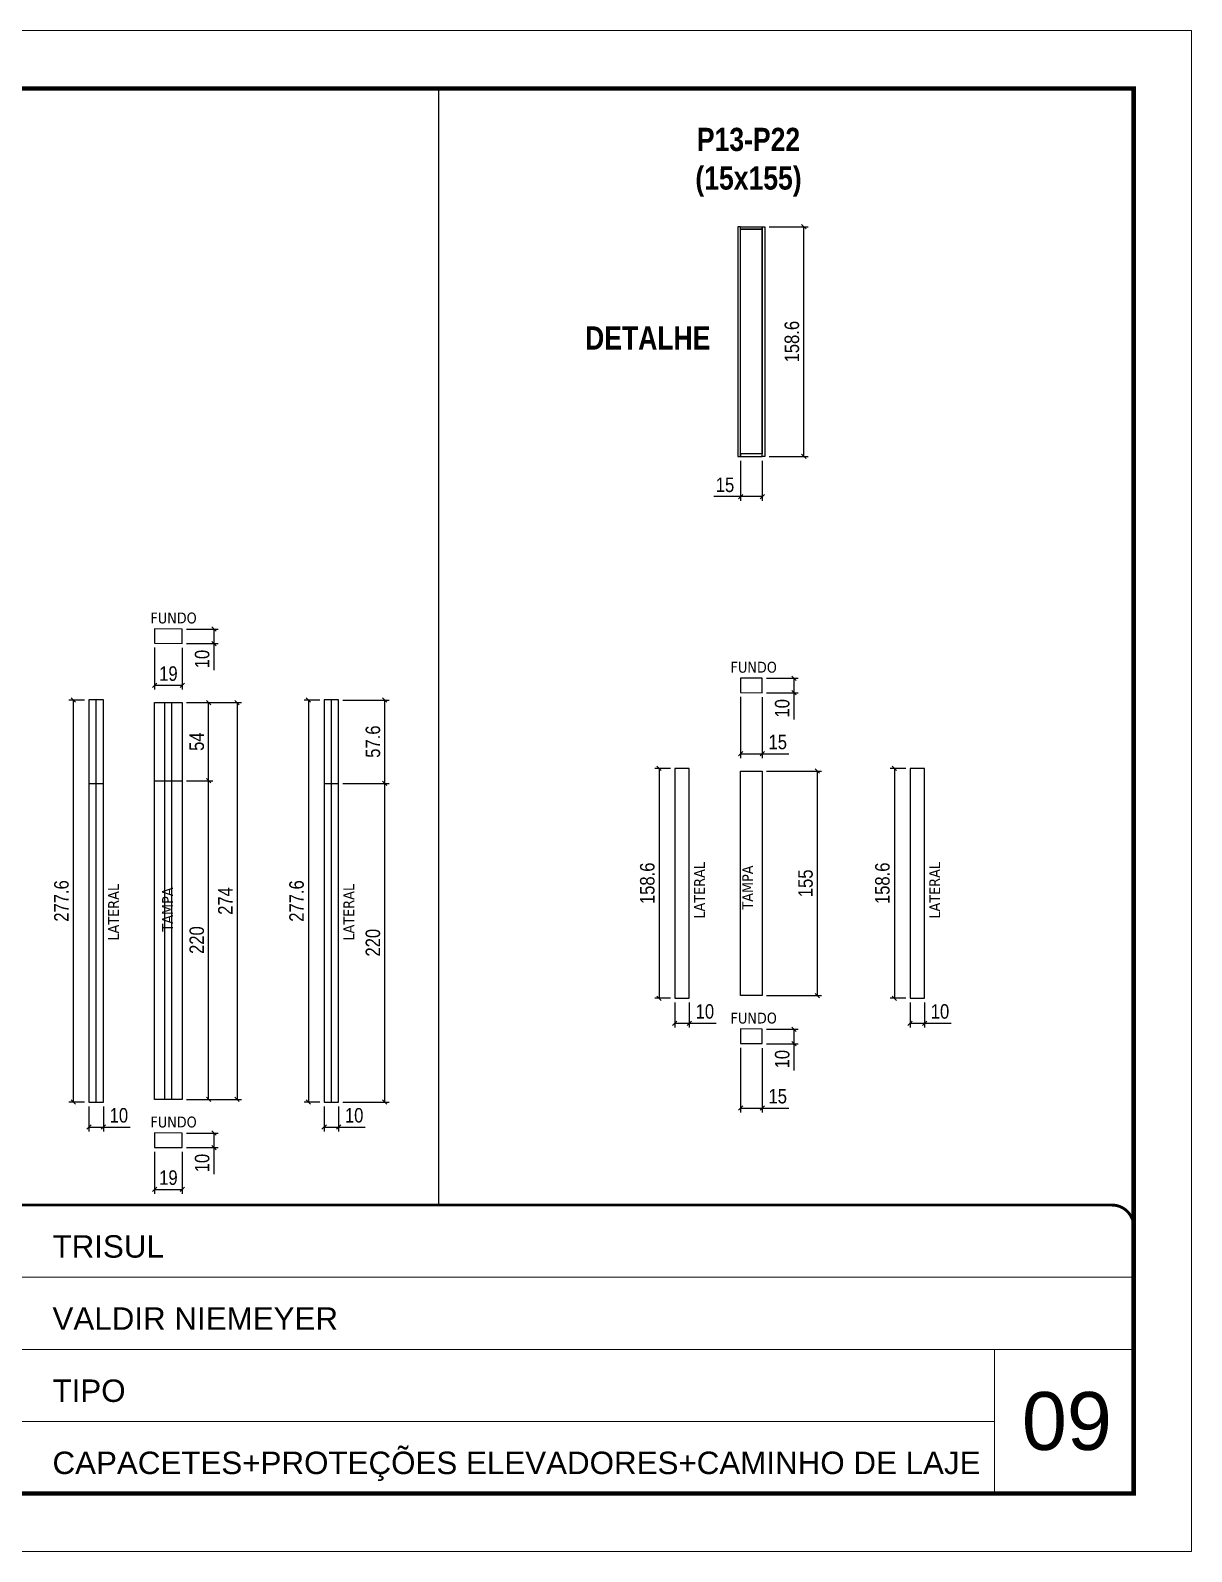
# Model space of a CAD drawing. Extents: x 2451 to 8691, y 515 to 3859.
# Drawn here: x 3135 to 3936, y 515 to 1565 of the extents above; entities that cross this region are included whole.
import ezdxf

# ---------------------------------------------------------------- set-up
doc = ezdxf.new("R2010")
doc.units = 0
doc.linetypes.add('CONTINUO', pattern=[0])
doc.linetypes.add('DASHED', pattern=[0.75, 0.5, -0.25])
for name, color, linetype, lineweight in [('CARIMBO', 255, 'Continuous', 9), ('Folhas', 255, 'Continuous', 9), ('SARRAFO DE PRESSAO', 251, 'DASHED', 9)]:
    doc.layers.add(name, color=color, linetype=linetype, lineweight=lineweight)
for name, color, linetype in [('COTA', 241, 'Continuous'), ('NOMENCLATURA', 7, 'Continuous'), ('Painéis', 200, 'Continuous'), ('SARR_2.2x10', 60, 'Continuous'), ('SARR_2.2x7', 40, 'Continuous'), ('SCO-___-PIL', 5, 'Continuous'), ('texto', 7, 'Continuous')]:
    doc.layers.add(name, color=color, linetype=linetype)
doc.styles.add('ARIAL', font='arial.ttf')
doc.styles.add('COTA TECNICA', font='techl___.ttf', dxfattribs={"height": 10})
doc.styles.add('ROMANC', font='techb___.ttf', dxfattribs={"height": 2.5})
doc.styles.get("Standard").update_dxf_attribs({"font": 'arial.ttf'})
doc.dimstyles.new('PAINEL', dxfattribs={"dimtxt": 10, "dimasz": 3, "dimexe": 3, "dimexo": 3, "dimgap": 3, "dimtad": 1, "dimdec": 1, "dimzin": 12, "dimdsep": 46, "dimtxsty": 'COTA TECNICA', "dimblk1": 'OBLIQUE', "dimblk2": 'OBLIQUE', "dimsah": 1, "dimcen": 0.9, "dimclrd": 4, "dimclre": 4, "dimclrt": 240, "dimadec": 1, "dimazin": 3, "dimtfac": 1, "dimtdec": 1, "dimtmove": 0, "dimatfit": 3, "dimfxl": 1, "dimtolj": 1, "dimtzin": 12, "dimarcsym": 0})

# ---------------------------------------------------------------- blocks, each defined once
blk = doc.blocks.new('9999999999')
at = {"color": 30, "linetype": 'CONTINUO'}
for p, q in [((98564.6, 34379.6), (99584, 34379.6)), ((98564.6, 34329.8), (99488, 34329.8)), ((99584, 34329.8), (99488, 34329.8)), ((99488, 34329.8), (99488, 34230.2)), ((98564.6, 34280), (99488, 34280))]:
    blk.add_line(p, q, dxfattribs=at)
at = {"color": 30, "linetype": 'CONTINUO', "const_width": 2}
blk.add_lwpolyline([(99584, 34230.2), (99584, 34414.4, 0.414214), (99569, 34429.4), (98229, 34429.4, 0.414214), (98214, 34414.4), (98214, 34245.2, 0.414214), (98229, 34230.2), (99584, 34230.2)], format="xyb", dxfattribs=at)
at = {"layer": 'Folhas'}
blk.add_lwpolyline([(98139, 34190.2), (99624, 34190.2), (99624, 35240.2), (98139, 35240.2)], close=True, dxfattribs=at)
at = {"layer": 'Folhas', "color": 30, "const_width": 3}
blk.add_lwpolyline([(98214, 34230.2), (99584, 34230.2), (99584, 35200.2), (98214, 35200.2)], close=True, dxfattribs=at)
at = {"color": 7, "linetype": 'Continuous', "ltscale": 5, "style": 'ARIAL'}
for s, height, p in [('TRISUL', 15.48, (98837.7, 34393.1)), ('VALDIR NIEMEYER', 15.483, (98837.7, 34343.3)), ('TIPO', 15.48, (98837.7, 34293.5)), ('CAPACETES+PROTEÇÕES ELEVADORES+CAMINHO DE LAJE', 15.483, (98837.7, 34243.7))]:
    blk.add_text(s, height=height, dxfattribs=at).set_placement(p)
blk = doc.blocks.new('_Oblique')
at = {"color": 0, "linetype": 'ByBlock', "lineweight": -2}
blk.add_line((-0.5, -0.5), (0.5, 0.5), dxfattribs=at)
blk = doc.blocks.new('*D540')
at = {"layer": 'COTA', "color": 4, "linetype": 'ByBlock', "lineweight": -2, "transparency": 16777216}
for p, q in [((3242.7, 1101.2), (3280.6, 1101.2)), ((3277.6, 1101.2), (3277.6, 827.3)), ((3242.7, 827.3), (3280.6, 827.3))]:
    blk.add_line(p, q, dxfattribs=at)
at = {"layer": 'Defpoints', "color": 0, "linetype": 'ByBlock', "transparency": 16777216}
for p in [(3239.7, 1101.2), (3239.7, 827.3), (3277.6, 827.3)]:
    blk.add_point(p, dxfattribs=at)
at = {"layer": 'COTA', "color": 4, "linetype": 'ByBlock', "lineweight": -2, "transparency": 16777216, "xscale": 3, "yscale": 3, "zscale": 3}
for p, rotation in [((3277.6, 1101.2), 90), ((3277.6, 827.3), 270)]:
    blk.add_blockref('_Oblique', p, dxfattribs=dict(at, rotation=rotation))
at = {"layer": 'COTA', "color": 240, "linetype": 'ByBlock', "transparency": 16777216, "insert": (3269.5, 964.3), "char_height": 10, "attachment_point": 5, "rotation": 90, "style": 'COTA TECNICA'}
blk.add_mtext('\\A1;274', dxfattribs=at)
blk = doc.blocks.new('*D541')
at = {"layer": 'Defpoints', "color": 4, "linetype": 'ByBlock', "lineweight": -2, "transparency": 16777216}
for p, q in [((3175.3, 822.5), (3175.3, 805.2)), ((3185.3, 822.5), (3185.3, 805.2)), ((3175.3, 808.2), (3185.3, 808.2)), ((3185.3, 808.2), (3203.7, 808.2))]:
    blk.add_line(p, q, dxfattribs=at)
at = {"layer": 'Defpoints', "color": 0, "linetype": 'ByBlock', "transparency": 16777216}
for p in [(3175.3, 825.5), (3185.3, 825.5), (3185.3, 808.2)]:
    blk.add_point(p, dxfattribs=at)
at = {"layer": 'Defpoints', "color": 4, "linetype": 'ByBlock', "lineweight": -2, "transparency": 16777216, "xscale": 3, "yscale": 3, "zscale": 3, "rotation": 180}
blk.add_blockref('_Oblique', (3175.3, 808.2), dxfattribs=at)
at = {"layer": 'Defpoints', "color": 4, "linetype": 'ByBlock', "lineweight": -2, "transparency": 16777216, "xscale": 3, "yscale": 3, "zscale": 3}
blk.add_blockref('_Oblique', (3185.3, 808.2), dxfattribs=at)
at = {"layer": 'Defpoints', "color": 240, "linetype": 'ByBlock', "transparency": 16777216, "insert": (3196, 816.3), "char_height": 10, "attachment_point": 5, "style": 'COTA TECNICA'}
blk.add_mtext('\\A1;10', dxfattribs=at)
blk = doc.blocks.new('*D542')
at = {"layer": 'Defpoints', "color": 4, "linetype": 'ByBlock', "lineweight": -2, "transparency": 16777216}
for p, q in [((3172.3, 1103), (3161.5, 1103)), ((3164.5, 1103), (3164.5, 825.5)), ((3172.3, 825.5), (3161.5, 825.5))]:
    blk.add_line(p, q, dxfattribs=at)
at = {"layer": 'Defpoints', "color": 0, "linetype": 'ByBlock', "transparency": 16777216}
for p in [(3175.3, 1103), (3164.5, 825.5), (3175.3, 825.5)]:
    blk.add_point(p, dxfattribs=at)
at = {"layer": 'Defpoints', "color": 4, "linetype": 'ByBlock', "lineweight": -2, "transparency": 16777216, "xscale": 3, "yscale": 3, "zscale": 3}
for p, rotation in [((3164.5, 1103), 90), ((3164.5, 825.5), 270)]:
    blk.add_blockref('_Oblique', p, dxfattribs=dict(at, rotation=rotation))
at = {"layer": 'Defpoints', "color": 240, "linetype": 'ByBlock', "transparency": 16777216, "insert": (3156.4, 964.3), "char_height": 10, "attachment_point": 5, "rotation": 90, "style": 'COTA TECNICA'}
blk.add_mtext('\\A1;277.6', dxfattribs=at)
blk = doc.blocks.new('*D543')
at = {"layer": 'Defpoints', "color": 4, "linetype": 'ByBlock', "lineweight": -2, "transparency": 16777216}
for p, q in [((3337.7, 822.5), (3337.7, 805.2)), ((3347.7, 822.5), (3347.7, 805.2)), ((3337.7, 808.2), (3347.7, 808.2)), ((3347.7, 808.2), (3366.1, 808.2))]:
    blk.add_line(p, q, dxfattribs=at)
at = {"layer": 'Defpoints', "color": 0, "linetype": 'ByBlock', "transparency": 16777216}
for p in [(3337.7, 825.5), (3347.7, 825.5), (3347.7, 808.2)]:
    blk.add_point(p, dxfattribs=at)
at = {"layer": 'Defpoints', "color": 4, "linetype": 'ByBlock', "lineweight": -2, "transparency": 16777216, "xscale": 3, "yscale": 3, "zscale": 3, "rotation": 180}
blk.add_blockref('_Oblique', (3337.7, 808.2), dxfattribs=at)
at = {"layer": 'Defpoints', "color": 4, "linetype": 'ByBlock', "lineweight": -2, "transparency": 16777216, "xscale": 3, "yscale": 3, "zscale": 3}
blk.add_blockref('_Oblique', (3347.7, 808.2), dxfattribs=at)
at = {"layer": 'Defpoints', "color": 240, "linetype": 'ByBlock', "transparency": 16777216, "insert": (3358.4, 816.3), "char_height": 10, "attachment_point": 5, "style": 'COTA TECNICA'}
blk.add_mtext('\\A1;10', dxfattribs=at)
blk = doc.blocks.new('*D544')
at = {"layer": 'Defpoints', "color": 4, "linetype": 'ByBlock', "lineweight": -2, "transparency": 16777216}
for p, q in [((3334.7, 1103), (3323.8, 1103)), ((3326.8, 1103), (3326.8, 825.5)), ((3334.7, 825.5), (3323.8, 825.5))]:
    blk.add_line(p, q, dxfattribs=at)
at = {"layer": 'Defpoints', "color": 0, "linetype": 'ByBlock', "transparency": 16777216}
for p in [(3337.7, 1103), (3326.8, 825.5), (3337.7, 825.5)]:
    blk.add_point(p, dxfattribs=at)
at = {"layer": 'Defpoints', "color": 4, "linetype": 'ByBlock', "lineweight": -2, "transparency": 16777216, "xscale": 3, "yscale": 3, "zscale": 3}
for p, rotation in [((3326.8, 1103), 90), ((3326.8, 825.5), 270)]:
    blk.add_blockref('_Oblique', p, dxfattribs=dict(at, rotation=rotation))
at = {"layer": 'Defpoints', "color": 240, "linetype": 'ByBlock', "transparency": 16777216, "insert": (3318.7, 964.3), "char_height": 10, "attachment_point": 5, "rotation": 90, "style": 'COTA TECNICA'}
blk.add_mtext('\\A1;277.6', dxfattribs=at)
blk = doc.blocks.new('*D545')
at = {"layer": 'Defpoints', "color": 4, "linetype": 'ByBlock', "lineweight": -2, "transparency": 16777216}
for p, q in [((3242.7, 1152), (3264.6, 1152)), ((3261.6, 1152), (3261.6, 1142)), ((3242.7, 1142), (3264.6, 1142)), ((3261.6, 1142), (3261.6, 1123.6))]:
    blk.add_line(p, q, dxfattribs=at)
at = {"layer": 'Defpoints', "color": 0, "linetype": 'ByBlock', "transparency": 16777216}
for p in [(3239.7, 1152), (3239.7, 1142), (3261.6, 1142)]:
    blk.add_point(p, dxfattribs=at)
at = {"layer": 'Defpoints', "color": 4, "linetype": 'ByBlock', "lineweight": -2, "transparency": 16777216, "xscale": 3, "yscale": 3, "zscale": 3}
for p, rotation in [((3261.6, 1152), 90), ((3261.6, 1142), 270)]:
    blk.add_blockref('_Oblique', p, dxfattribs=dict(at, rotation=rotation))
at = {"layer": 'Defpoints', "color": 240, "linetype": 'ByBlock', "transparency": 16777216, "insert": (3253.5, 1131.3), "char_height": 10, "attachment_point": 5, "rotation": 90, "style": 'COTA TECNICA'}
blk.add_mtext('\\A1;10', dxfattribs=at)
blk = doc.blocks.new('*D546')
at = {"layer": 'Defpoints', "color": 4, "linetype": 'ByBlock', "lineweight": -2, "transparency": 16777216}
for p, q in [((3220.7, 1139.2), (3220.7, 1110.2)), ((3239.7, 1139), (3239.7, 1110.2)), ((3220.7, 1113.2), (3239.7, 1113.2))]:
    blk.add_line(p, q, dxfattribs=at)
at = {"layer": 'Defpoints', "color": 0, "linetype": 'ByBlock', "transparency": 16777216}
for p in [(3220.7, 1142.2), (3239.7, 1142), (3239.7, 1113.2)]:
    blk.add_point(p, dxfattribs=at)
at = {"layer": 'Defpoints', "color": 4, "linetype": 'ByBlock', "lineweight": -2, "transparency": 16777216, "xscale": 3, "yscale": 3, "zscale": 3, "rotation": 180}
blk.add_blockref('_Oblique', (3220.7, 1113.2), dxfattribs=at)
at = {"layer": 'Defpoints', "color": 4, "linetype": 'ByBlock', "lineweight": -2, "transparency": 16777216, "xscale": 3, "yscale": 3, "zscale": 3}
blk.add_blockref('_Oblique', (3239.7, 1113.2), dxfattribs=at)
at = {"layer": 'Defpoints', "color": 240, "linetype": 'ByBlock', "transparency": 16777216, "insert": (3230.2, 1121.2), "char_height": 10, "attachment_point": 5, "style": 'COTA TECNICA'}
blk.add_mtext('\\A1;19', dxfattribs=at)
blk = doc.blocks.new('*D547')
at = {"layer": 'Defpoints', "color": 4, "linetype": 'ByBlock', "lineweight": -2, "transparency": 16777216}
for p, q in [((3242.7, 804.1), (3264.6, 804.1)), ((3261.6, 804.1), (3261.6, 794.1)), ((3242.7, 794.1), (3264.6, 794.1)), ((3261.6, 794.1), (3261.6, 775.7))]:
    blk.add_line(p, q, dxfattribs=at)
at = {"layer": 'Defpoints', "color": 0, "linetype": 'ByBlock', "transparency": 16777216}
for p in [(3239.7, 804.1), (3239.7, 794.1), (3261.6, 794.1)]:
    blk.add_point(p, dxfattribs=at)
at = {"layer": 'Defpoints', "color": 4, "linetype": 'ByBlock', "lineweight": -2, "transparency": 16777216, "xscale": 3, "yscale": 3, "zscale": 3}
for p, rotation in [((3261.6, 804.1), 90), ((3261.6, 794.1), 270)]:
    blk.add_blockref('_Oblique', p, dxfattribs=dict(at, rotation=rotation))
at = {"layer": 'Defpoints', "color": 240, "linetype": 'ByBlock', "transparency": 16777216, "insert": (3253.5, 783.4), "char_height": 10, "attachment_point": 5, "rotation": 90, "style": 'COTA TECNICA'}
blk.add_mtext('\\A1;10', dxfattribs=at)
blk = doc.blocks.new('*D548')
at = {"layer": 'Defpoints', "color": 4, "linetype": 'ByBlock', "lineweight": -2, "transparency": 16777216}
for p, q in [((3220.7, 791.2), (3220.7, 762.2)), ((3239.7, 791.1), (3239.7, 762.2)), ((3220.7, 765.2), (3239.7, 765.2))]:
    blk.add_line(p, q, dxfattribs=at)
at = {"layer": 'Defpoints', "color": 0, "linetype": 'ByBlock', "transparency": 16777216}
for p in [(3220.7, 794.2), (3239.7, 794.1), (3239.7, 765.2)]:
    blk.add_point(p, dxfattribs=at)
at = {"layer": 'Defpoints', "color": 4, "linetype": 'ByBlock', "lineweight": -2, "transparency": 16777216, "xscale": 3, "yscale": 3, "zscale": 3, "rotation": 180}
blk.add_blockref('_Oblique', (3220.7, 765.2), dxfattribs=at)
at = {"layer": 'Defpoints', "color": 4, "linetype": 'ByBlock', "lineweight": -2, "transparency": 16777216, "xscale": 3, "yscale": 3, "zscale": 3}
blk.add_blockref('_Oblique', (3239.7, 765.2), dxfattribs=at)
at = {"layer": 'Defpoints', "color": 240, "linetype": 'ByBlock', "transparency": 16777216, "insert": (3230.2, 773.3), "char_height": 10, "attachment_point": 5, "style": 'COTA TECNICA'}
blk.add_mtext('\\A1;19', dxfattribs=at)
blk = doc.blocks.new('*D470')
at = {"layer": 'COTA', "color": 4, "linetype": 'ByBlock', "lineweight": -2, "transparency": 16777216}
for p, q in [((3242.7, 1047.3), (3260.9, 1047.3)), ((3257.9, 827.3), (3257.9, 1047.3)), ((3242.7, 827.3), (3260.9, 827.3))]:
    blk.add_line(p, q, dxfattribs=at)
at = {"layer": 'Defpoints', "color": 0, "linetype": 'ByBlock', "transparency": 16777216}
for p in [(3239.7, 1047.3), (3257.9, 1047.3), (3239.7, 827.3)]:
    blk.add_point(p, dxfattribs=at)
at = {"layer": 'COTA', "color": 4, "linetype": 'ByBlock', "lineweight": -2, "transparency": 16777216, "xscale": 3, "yscale": 3, "zscale": 3}
for p, rotation in [((3257.9, 1047.3), 90), ((3257.9, 827.3), 270)]:
    blk.add_blockref('_Oblique', p, dxfattribs=dict(at, rotation=rotation))
at = {"layer": 'COTA', "color": 240, "linetype": 'ByBlock', "transparency": 16777216, "insert": (3249.8, 937.3), "char_height": 10, "attachment_point": 5, "rotation": 90, "style": 'COTA TECNICA'}
blk.add_mtext('\\A1;220', dxfattribs=at)
blk = doc.blocks.new('*D471')
at = {"layer": 'COTA', "color": 4, "linetype": 'ByBlock', "lineweight": -2, "transparency": 16777216}
for p, q in [((3242.7, 1101.2), (3260.9, 1101.2)), ((3257.9, 1047.3), (3257.9, 1101.2)), ((3242.7, 1047.3), (3260.9, 1047.3))]:
    blk.add_line(p, q, dxfattribs=at)
at = {"layer": 'Defpoints', "color": 0, "linetype": 'ByBlock', "transparency": 16777216}
for p in [(3239.7, 1101.2), (3257.9, 1101.2), (3239.7, 1047.3)]:
    blk.add_point(p, dxfattribs=at)
at = {"layer": 'COTA', "color": 4, "linetype": 'ByBlock', "lineweight": -2, "transparency": 16777216, "xscale": 3, "yscale": 3, "zscale": 3}
for p, rotation in [((3257.9, 1101.2), 90), ((3257.9, 1047.3), 270)]:
    blk.add_blockref('_Oblique', p, dxfattribs=dict(at, rotation=rotation))
at = {"layer": 'COTA', "color": 240, "linetype": 'ByBlock', "transparency": 16777216, "insert": (3249.8, 1074.3), "char_height": 10, "attachment_point": 5, "rotation": 90, "style": 'COTA TECNICA'}
blk.add_mtext('\\A1;54', dxfattribs=at)
blk = doc.blocks.new('*D566')
at = {"layer": 'COTA', "color": 4, "linetype": 'ByBlock', "lineweight": -2, "transparency": 16777216}
for p, q in [((3644.9, 1429.7), (3671.8, 1429.7)), ((3668.8, 1271.2), (3668.8, 1429.7)), ((3644.9, 1271.2), (3671.8, 1271.2))]:
    blk.add_line(p, q, dxfattribs=at)
at = {"layer": 'Defpoints', "color": 0, "linetype": 'ByBlock', "transparency": 16777216}
for p in [(3641.9, 1429.7), (3668.8, 1429.7), (3641.9, 1271.2)]:
    blk.add_point(p, dxfattribs=at)
at = {"layer": 'COTA', "color": 4, "linetype": 'ByBlock', "lineweight": -2, "transparency": 16777216, "xscale": 3, "yscale": 3, "zscale": 3}
for p, rotation in [((3668.8, 1429.7), 90), ((3668.8, 1271.2), 270)]:
    blk.add_blockref('_Oblique', p, dxfattribs=dict(at, rotation=rotation))
at = {"layer": 'COTA', "color": 240, "linetype": 'ByBlock', "transparency": 16777216, "insert": (3660.6, 1350.4), "char_height": 10, "attachment_point": 5, "rotation": 90, "style": 'COTA TECNICA'}
blk.add_mtext('\\A1;158.6', dxfattribs=at)
blk = doc.blocks.new('*D567')
at = {"layer": 'COTA', "color": 4, "linetype": 'ByBlock', "lineweight": -2, "transparency": 16777216}
for p, q in [((3625.1, 1268.2), (3625.1, 1240.4)), ((3640.1, 1268.2), (3640.1, 1240.4)), ((3625.1, 1243.4), (3606.7, 1243.4)), ((3640.1, 1243.4), (3625.1, 1243.4))]:
    blk.add_line(p, q, dxfattribs=at)
at = {"layer": 'Defpoints', "color": 0, "linetype": 'ByBlock', "transparency": 16777216}
for p in [(3625.1, 1271.2), (3640.1, 1271.2), (3625.1, 1243.4)]:
    blk.add_point(p, dxfattribs=at)
at = {"layer": 'COTA', "color": 4, "linetype": 'ByBlock', "lineweight": -2, "transparency": 16777216, "xscale": 3, "yscale": 3, "zscale": 3, "rotation": 180}
blk.add_blockref('_Oblique', (3625.1, 1243.4), dxfattribs=at)
at = {"layer": 'COTA', "color": 4, "linetype": 'ByBlock', "lineweight": -2, "transparency": 16777216, "xscale": 3, "yscale": 3, "zscale": 3}
blk.add_blockref('_Oblique', (3640.1, 1243.4), dxfattribs=at)
at = {"layer": 'COTA', "color": 240, "linetype": 'ByBlock', "transparency": 16777216, "insert": (3614.4, 1251.5), "char_height": 10, "attachment_point": 5, "style": 'COTA TECNICA'}
blk.add_mtext('\\A1;15', dxfattribs=at)
blk = doc.blocks.new('*D568')
at = {"layer": 'COTA', "color": 4, "linetype": 'ByBlock', "lineweight": -2, "transparency": 16777216}
for p, q in [((3643.1, 1054), (3681.1, 1054)), ((3678.1, 1054), (3678.1, 899)), ((3643.1, 899), (3681.1, 899))]:
    blk.add_line(p, q, dxfattribs=at)
at = {"layer": 'Defpoints', "color": 0, "linetype": 'ByBlock', "transparency": 16777216}
for p in [(3640.1, 1054), (3640.1, 899), (3678.1, 899)]:
    blk.add_point(p, dxfattribs=at)
at = {"layer": 'COTA', "color": 4, "linetype": 'ByBlock', "lineweight": -2, "transparency": 16777216, "xscale": 3, "yscale": 3, "zscale": 3}
for p, rotation in [((3678.1, 1054), 90), ((3678.1, 899), 270)]:
    blk.add_blockref('_Oblique', p, dxfattribs=dict(at, rotation=rotation))
at = {"layer": 'COTA', "color": 240, "linetype": 'ByBlock', "transparency": 16777216, "insert": (3670, 976.5), "char_height": 10, "attachment_point": 5, "rotation": 90, "style": 'COTA TECNICA'}
blk.add_mtext('\\A1;155', dxfattribs=at)
blk = doc.blocks.new('*D569')
at = {"layer": 'Defpoints', "color": 4, "linetype": 'ByBlock', "lineweight": -2, "transparency": 16777216}
for p, q in [((3579.7, 894.2), (3579.7, 876.9)), ((3589.7, 894.2), (3589.7, 876.9)), ((3579.7, 879.9), (3589.7, 879.9)), ((3589.7, 879.9), (3608.2, 879.9))]:
    blk.add_line(p, q, dxfattribs=at)
at = {"layer": 'Defpoints', "color": 0, "linetype": 'ByBlock', "transparency": 16777216}
for p in [(3579.7, 897.2), (3589.7, 897.2), (3589.7, 879.9)]:
    blk.add_point(p, dxfattribs=at)
at = {"layer": 'Defpoints', "color": 4, "linetype": 'ByBlock', "lineweight": -2, "transparency": 16777216, "xscale": 3, "yscale": 3, "zscale": 3, "rotation": 180}
blk.add_blockref('_Oblique', (3579.7, 879.9), dxfattribs=at)
at = {"layer": 'Defpoints', "color": 4, "linetype": 'ByBlock', "lineweight": -2, "transparency": 16777216, "xscale": 3, "yscale": 3, "zscale": 3}
blk.add_blockref('_Oblique', (3589.7, 879.9), dxfattribs=at)
at = {"layer": 'Defpoints', "color": 240, "linetype": 'ByBlock', "transparency": 16777216, "insert": (3600.5, 888), "char_height": 10, "attachment_point": 5, "style": 'COTA TECNICA'}
blk.add_mtext('\\A1;10', dxfattribs=at)
blk = doc.blocks.new('*D570')
at = {"layer": 'Defpoints', "color": 4, "linetype": 'ByBlock', "lineweight": -2, "transparency": 16777216}
for p, q in [((3576.7, 1055.8), (3565.9, 1055.8)), ((3568.9, 1055.8), (3568.9, 897.2)), ((3576.7, 897.2), (3565.9, 897.2))]:
    blk.add_line(p, q, dxfattribs=at)
at = {"layer": 'Defpoints', "color": 0, "linetype": 'ByBlock', "transparency": 16777216}
for p in [(3579.7, 1055.8), (3568.9, 897.2), (3579.7, 897.2)]:
    blk.add_point(p, dxfattribs=at)
at = {"layer": 'Defpoints', "color": 4, "linetype": 'ByBlock', "lineweight": -2, "transparency": 16777216, "xscale": 3, "yscale": 3, "zscale": 3}
for p, rotation in [((3568.9, 1055.8), 90), ((3568.9, 897.2), 270)]:
    blk.add_blockref('_Oblique', p, dxfattribs=dict(at, rotation=rotation))
at = {"layer": 'Defpoints', "color": 240, "linetype": 'ByBlock', "transparency": 16777216, "insert": (3560.8, 976.5), "char_height": 10, "attachment_point": 5, "rotation": 90, "style": 'COTA TECNICA'}
blk.add_mtext('\\A1;158.6', dxfattribs=at)
blk = doc.blocks.new('*D571')
at = {"layer": 'Defpoints', "color": 4, "linetype": 'ByBlock', "lineweight": -2, "transparency": 16777216}
for p, q in [((3742.1, 894.2), (3742.1, 876.9)), ((3752.1, 894.2), (3752.1, 876.9)), ((3742.1, 879.9), (3752.1, 879.9)), ((3752.1, 879.9), (3770.5, 879.9))]:
    blk.add_line(p, q, dxfattribs=at)
at = {"layer": 'Defpoints', "color": 0, "linetype": 'ByBlock', "transparency": 16777216}
for p in [(3742.1, 897.2), (3752.1, 897.2), (3752.1, 879.9)]:
    blk.add_point(p, dxfattribs=at)
at = {"layer": 'Defpoints', "color": 4, "linetype": 'ByBlock', "lineweight": -2, "transparency": 16777216, "xscale": 3, "yscale": 3, "zscale": 3, "rotation": 180}
blk.add_blockref('_Oblique', (3742.1, 879.9), dxfattribs=at)
at = {"layer": 'Defpoints', "color": 4, "linetype": 'ByBlock', "lineweight": -2, "transparency": 16777216, "xscale": 3, "yscale": 3, "zscale": 3}
blk.add_blockref('_Oblique', (3752.1, 879.9), dxfattribs=at)
at = {"layer": 'Defpoints', "color": 240, "linetype": 'ByBlock', "transparency": 16777216, "insert": (3762.8, 888), "char_height": 10, "attachment_point": 5, "style": 'COTA TECNICA'}
blk.add_mtext('\\A1;10', dxfattribs=at)
blk = doc.blocks.new('*D572')
at = {"layer": 'Defpoints', "color": 4, "linetype": 'ByBlock', "lineweight": -2, "transparency": 16777216}
for p, q in [((3739.1, 1055.8), (3728.3, 1055.8)), ((3731.3, 1055.8), (3731.3, 897.2)), ((3739.1, 897.2), (3728.3, 897.2))]:
    blk.add_line(p, q, dxfattribs=at)
at = {"layer": 'Defpoints', "color": 0, "linetype": 'ByBlock', "transparency": 16777216}
for p in [(3742.1, 1055.8), (3731.3, 897.2), (3742.1, 897.2)]:
    blk.add_point(p, dxfattribs=at)
at = {"layer": 'Defpoints', "color": 4, "linetype": 'ByBlock', "lineweight": -2, "transparency": 16777216, "xscale": 3, "yscale": 3, "zscale": 3}
for p, rotation in [((3731.3, 1055.8), 90), ((3731.3, 897.2), 270)]:
    blk.add_blockref('_Oblique', p, dxfattribs=dict(at, rotation=rotation))
at = {"layer": 'Defpoints', "color": 240, "linetype": 'ByBlock', "transparency": 16777216, "insert": (3723.1, 976.5), "char_height": 10, "attachment_point": 5, "rotation": 90, "style": 'COTA TECNICA'}
blk.add_mtext('\\A1;158.6', dxfattribs=at)
blk = doc.blocks.new('*D492')
at = {"layer": 'Defpoints', "color": 4, "linetype": 'ByBlock', "lineweight": -2, "transparency": 16777216}
for p, q in [((3643.1, 1118), (3665, 1118)), ((3662, 1118), (3662, 1108)), ((3643.1, 1108), (3665, 1108)), ((3662, 1108), (3662, 1089.6))]:
    blk.add_line(p, q, dxfattribs=at)
at = {"layer": 'Defpoints', "color": 0, "linetype": 'ByBlock', "transparency": 16777216}
for p in [(3640.1, 1118), (3640.1, 1108), (3662, 1108)]:
    blk.add_point(p, dxfattribs=at)
at = {"layer": 'Defpoints', "color": 4, "linetype": 'ByBlock', "lineweight": -2, "transparency": 16777216, "xscale": 3, "yscale": 3, "zscale": 3}
for p, rotation in [((3662, 1118), 90), ((3662, 1108), 270)]:
    blk.add_blockref('_Oblique', p, dxfattribs=dict(at, rotation=rotation))
at = {"layer": 'Defpoints', "color": 240, "linetype": 'ByBlock', "transparency": 16777216, "insert": (3653.9, 1097.3), "char_height": 10, "attachment_point": 5, "rotation": 90, "style": 'COTA TECNICA'}
blk.add_mtext('\\A1;10', dxfattribs=at)
blk = doc.blocks.new('*D493')
at = {"layer": 'Defpoints', "color": 4, "linetype": 'ByBlock', "lineweight": -2, "transparency": 16777216}
for p, q in [((3625.1, 1105.2), (3625.1, 1062.9)), ((3640.1, 1105), (3640.1, 1062.9)), ((3625.1, 1065.9), (3640.1, 1065.9)), ((3640.1, 1065.9), (3658.5, 1065.9))]:
    blk.add_line(p, q, dxfattribs=at)
at = {"layer": 'Defpoints', "color": 0, "linetype": 'ByBlock', "transparency": 16777216}
for p in [(3625.1, 1108.2), (3640.1, 1108), (3640.1, 1065.9)]:
    blk.add_point(p, dxfattribs=at)
at = {"layer": 'Defpoints', "color": 4, "linetype": 'ByBlock', "lineweight": -2, "transparency": 16777216, "xscale": 3, "yscale": 3, "zscale": 3, "rotation": 180}
blk.add_blockref('_Oblique', (3625.1, 1065.9), dxfattribs=at)
at = {"layer": 'Defpoints', "color": 4, "linetype": 'ByBlock', "lineweight": -2, "transparency": 16777216, "xscale": 3, "yscale": 3, "zscale": 3}
blk.add_blockref('_Oblique', (3640.1, 1065.9), dxfattribs=at)
at = {"layer": 'Defpoints', "color": 240, "linetype": 'ByBlock', "transparency": 16777216, "insert": (3650.8, 1074), "char_height": 10, "attachment_point": 5, "style": 'COTA TECNICA'}
blk.add_mtext('\\A1;15', dxfattribs=at)
blk = doc.blocks.new('*D494')
at = {"layer": 'Defpoints', "color": 4, "linetype": 'ByBlock', "lineweight": -2, "transparency": 16777216}
for p, q in [((3643.1, 875.8), (3665, 875.8)), ((3662, 875.8), (3662, 865.8)), ((3643.1, 865.8), (3665, 865.8)), ((3662, 865.8), (3662, 847.4))]:
    blk.add_line(p, q, dxfattribs=at)
at = {"layer": 'Defpoints', "color": 0, "linetype": 'ByBlock', "transparency": 16777216}
for p in [(3640.1, 875.8), (3640.1, 865.8), (3662, 865.8)]:
    blk.add_point(p, dxfattribs=at)
at = {"layer": 'Defpoints', "color": 4, "linetype": 'ByBlock', "lineweight": -2, "transparency": 16777216, "xscale": 3, "yscale": 3, "zscale": 3}
for p, rotation in [((3662, 875.8), 90), ((3662, 865.8), 270)]:
    blk.add_blockref('_Oblique', p, dxfattribs=dict(at, rotation=rotation))
at = {"layer": 'Defpoints', "color": 240, "linetype": 'ByBlock', "transparency": 16777216, "insert": (3653.9, 855.1), "char_height": 10, "attachment_point": 5, "rotation": 90, "style": 'COTA TECNICA'}
blk.add_mtext('\\A1;10', dxfattribs=at)
blk = doc.blocks.new('*D495')
at = {"layer": 'Defpoints', "color": 4, "linetype": 'ByBlock', "lineweight": -2, "transparency": 16777216}
for p, q in [((3625.1, 863), (3625.1, 818.4)), ((3640.1, 862.8), (3640.1, 818.4)), ((3625.1, 821.4), (3640.1, 821.4)), ((3640.1, 821.4), (3658.5, 821.4))]:
    blk.add_line(p, q, dxfattribs=at)
at = {"layer": 'Defpoints', "color": 0, "linetype": 'ByBlock', "transparency": 16777216}
for p in [(3625.1, 866), (3640.1, 865.8), (3640.1, 821.4)]:
    blk.add_point(p, dxfattribs=at)
at = {"layer": 'Defpoints', "color": 4, "linetype": 'ByBlock', "lineweight": -2, "transparency": 16777216, "xscale": 3, "yscale": 3, "zscale": 3, "rotation": 180}
blk.add_blockref('_Oblique', (3625.1, 821.4), dxfattribs=at)
at = {"layer": 'Defpoints', "color": 4, "linetype": 'ByBlock', "lineweight": -2, "transparency": 16777216, "xscale": 3, "yscale": 3, "zscale": 3}
blk.add_blockref('_Oblique', (3640.1, 821.4), dxfattribs=at)
at = {"layer": 'Defpoints', "color": 240, "linetype": 'ByBlock', "transparency": 16777216, "insert": (3650.8, 829.5), "char_height": 10, "attachment_point": 5, "style": 'COTA TECNICA'}
blk.add_mtext('\\A1;15', dxfattribs=at)
blk = doc.blocks.new('*D578')
at = {"layer": 'COTA', "color": 4, "linetype": 'ByBlock', "lineweight": -2, "transparency": 16777216}
for p, q in [((3350.7, 1045.5), (3382.5, 1045.5)), ((3379.5, 825.5), (3379.5, 1045.5)), ((3350.7, 825.5), (3382.5, 825.5))]:
    blk.add_line(p, q, dxfattribs=at)
at = {"layer": 'Defpoints', "color": 0, "linetype": 'ByBlock', "transparency": 16777216}
for p in [(3347.7, 1045.5), (3379.5, 1045.5), (3347.7, 825.5)]:
    blk.add_point(p, dxfattribs=at)
at = {"layer": 'COTA', "color": 4, "linetype": 'ByBlock', "lineweight": -2, "transparency": 16777216, "xscale": 3, "yscale": 3, "zscale": 3}
for p, rotation in [((3379.5, 1045.5), 90), ((3379.5, 825.5), 270)]:
    blk.add_blockref('_Oblique', p, dxfattribs=dict(at, rotation=rotation))
at = {"layer": 'COTA', "color": 240, "linetype": 'ByBlock', "transparency": 16777216, "insert": (3371.4, 935.5), "char_height": 10, "attachment_point": 5, "rotation": 90, "style": 'COTA TECNICA'}
blk.add_mtext('\\A1;220', dxfattribs=at)
blk = doc.blocks.new('*D579')
at = {"layer": 'COTA', "color": 4, "linetype": 'ByBlock', "lineweight": -2, "transparency": 16777216}
for p, q in [((3350.7, 1103), (3382.5, 1103)), ((3379.5, 1045.5), (3379.5, 1103)), ((3350.7, 1045.5), (3382.5, 1045.5))]:
    blk.add_line(p, q, dxfattribs=at)
at = {"layer": 'Defpoints', "color": 0, "linetype": 'ByBlock', "transparency": 16777216}
for p in [(3347.7, 1103), (3379.5, 1103), (3347.7, 1045.5)]:
    blk.add_point(p, dxfattribs=at)
at = {"layer": 'COTA', "color": 4, "linetype": 'ByBlock', "lineweight": -2, "transparency": 16777216, "xscale": 3, "yscale": 3, "zscale": 3}
for p, rotation in [((3379.5, 1103), 90), ((3379.5, 1045.5), 270)]:
    blk.add_blockref('_Oblique', p, dxfattribs=dict(at, rotation=rotation))
at = {"layer": 'COTA', "color": 240, "linetype": 'ByBlock', "transparency": 16777216, "insert": (3371.4, 1074.3), "char_height": 10, "attachment_point": 5, "rotation": 90, "style": 'COTA TECNICA'}
blk.add_mtext('\\A1;57.6', dxfattribs=at)

msp = doc.modelspace()

# ---------------------------------------------------------------- linework, layer by layer
at = {"layer": 'COTA', "linetype": 'ByBlock'}
msp.add_line((3416.62, 1525.22), (3416.62, 754.46), dxfattribs=at)
at = {"layer": 'Painéis'}
for p, q in [((3175.29, 1045.47), (3185.29, 1045.47)), ((3220.65, 1047.27), (3239.65, 1047.27)), ((3337.65, 1045.47), (3347.65, 1045.47))]:
    msp.add_line(p, q, dxfattribs=at)
for points in [[(3239.65, 1152.03), (3220.65, 1152.17), (3220.65, 1142.17), (3239.65, 1142.03)], [(3640.11, 1118.03), (3625.11, 1118.17), (3625.11, 1108.17), (3640.11, 1108.03)], [(3185.29, 1103.04), (3175.29, 1103.04), (3175.29, 825.47), (3185.29, 825.47)], [(3347.65, 1103.04), (3337.65, 1103.04), (3337.65, 825.47), (3347.65, 825.47)], [(3239.65, 827.27), (3220.65, 827.27), (3220.65, 1101.24), (3239.65, 1101.24)], [(3589.75, 1055.78), (3579.75, 1055.78), (3579.75, 897.21), (3589.75, 897.21)], [(3640.11, 899.01), (3625.11, 899.01), (3625.11, 1053.98), (3640.11, 1053.98)], [(3752.11, 1055.78), (3742.11, 1055.78), (3742.11, 897.21), (3752.11, 897.21)], [(3640.11, 875.84), (3625.11, 875.97), (3625.11, 865.97), (3640.11, 865.84)], [(3239.65, 804.1), (3220.65, 804.24), (3220.65, 794.24), (3239.65, 794.1)]]:
    msp.add_lwpolyline(points, close=True, dxfattribs=at)
at = {"layer": 'SARR_2.2x10', "linetype": 'ByBlock'}
for p, q in [((3180.29, 825.47), (3180.29, 1103.04)), ((3342.65, 825.47), (3342.65, 1103.04))]:
    msp.add_line(p, q, dxfattribs=at)
at = {"layer": 'SARR_2.2x7'}
for p, q in [((3227.65, 827.27), (3227.65, 1101.24)), ((3232.65, 827.27), (3232.65, 1101.24))]:
    msp.add_line(p, q, dxfattribs=at)
at = {"layer": 'SCO-___-PIL'}
for points in [[(3625.11, 1429.72), (3623.31, 1429.72), (3623.31, 1271.15), (3625.11, 1271.15)], [(3625.11, 1429.72), (3640.11, 1429.72), (3640.11, 1427.92), (3625.11, 1427.92)], [(3640.11, 1429.72), (3641.91, 1429.72), (3641.91, 1271.15), (3640.11, 1271.15)], [(3640.11, 1272.95), (3625.11, 1272.95), (3625.11, 1427.92), (3640.11, 1427.92)], [(3625.11, 1271.15), (3640.11, 1271.15), (3640.11, 1272.95), (3625.11, 1272.95)]]:
    msp.add_lwpolyline(points, close=True, dxfattribs=at)

# ---------------------------------------------------------------- block references
at = {"layer": 'SARRAFO DE PRESSAO', "color": 6, "linetype": 'ByBlock'}
msp.add_blockref('9999999999', (-95687.53, -33674.98), dxfattribs=at)

# ---------------------------------------------------------------- texts
at = {"layer": 'CARIMBO', "style": 'ARIAL'}
msp.add_text('09', height=40, dxfattribs=at).set_placement((3819.31, 585.36))
at = {"layer": 'NOMENCLATURA', "char_height": 16, "attachment_point": 2, "style": 'ROMANC'}
for s, width, insert in [('P13-P22\\P(15x155)', 455.2937, (3630.61, 1498.01)), ('DETALHE', 300.2766, (3561.07, 1360.92))]:
    msp.add_mtext_dynamic_manual_height_columns(s, width=width, gutter_width=1, heights=[0], dxfattribs=dict(at, insert=insert))
at = {"layer": 'texto', "color": 0, "char_height": 7.5, "attachment_point": 5}
for insert in [(3233.75, 1159.59), (3634.21, 1125.59), (3634.21, 883.4), (3233.75, 811.66)]:
    msp.add_mtext('{\\fTahoma|b0|i0|c0|p34;\\C4;FUNDO}', dxfattribs=dict(at, insert=insert))
at = {"layer": 'texto', "color": 0, "char_height": 7.5, "attachment_point": 5, "rotation": 90}
for s, insert in [('{\\fTahoma|b0|i0|c0|p34;\\C4;LATERAL}', (3596.77, 971.68)), ('{\\fTahoma|b0|i0|c0|p34;\\C4;TAMPA}', (3629.99, 973.57)), ('{\\fTahoma|b0|i0|c0|p34;\\C4;LATERAL}', (3759.13, 971.68)), ('{\\fTahoma|b0|i0|c0|p34;\\C4;LATERAL}', (3192.31, 956.51)), ('{\\fTahoma|b0|i0|c0|p34;\\C4;TAMPA}', (3229.53, 958.4)), ('{\\fTahoma|b0|i0|c0|p34;\\C4;LATERAL}', (3354.67, 956.51))]:
    msp.add_mtext(s, dxfattribs=dict(at, insert=insert))

# ---------------------------------------------------------------- dimensions: what is measured, and where the dimension line sits
at = {"layer": 'COTA', "linetype": 'ByBlock'}
for base, p1, p2, override, picture, middle in [((3668.77, 1429.72), (3641.91, 1271.15), (3641.91, 1429.72), {"dimarcsym": 2}, '*D566', (3660.64, 1350.43)), ((3277.62, 827.27), (3239.65, 1101.24), (3239.65, 827.27), {"dimarcsym": 2}, '*D540', (3269.55, 964.26)), ((3257.87, 1101.24), (3239.65, 1047.27), (3239.65, 1101.24), {"dimtmove": 1, "dimarcsym": 2}, '*D471', (3249.76, 1074.26)), ((3379.46, 1103.04), (3347.65, 1045.47), (3347.65, 1103.04), {"dimtmove": 1, "dimarcsym": 2}, '*D579', (3371.35, 1074.26)), ((3678.08, 899.01), (3640.11, 1053.98), (3640.11, 899.01), {"dimarcsym": 2}, '*D568', (3669.97, 976.49)), ((3257.87, 1047.27), (3239.65, 827.27), (3239.65, 1047.27), {"dimarcsym": 2}, '*D470', (3249.76, 937.27)), ((3379.46, 1045.47), (3347.65, 825.47), (3347.65, 1045.47), {"dimarcsym": 2}, '*D578', (3371.36, 935.47))]:
    dim = msp.add_linear_dim(base=base, p1=p1, p2=p2, angle=90, dimstyle='PAINEL', override=override, dxfattribs=at)
    dim.commit()
    dim.dimension.update_dxf_attribs({"geometry": picture, "text_midpoint": middle})
dim = msp.add_linear_dim(base=(3625.11, 1243.35), p1=(3640.11, 1271.15), p2=(3625.11, 1271.15), dimstyle='PAINEL', override={"dimarcsym": 2}, dxfattribs=at)
dim.commit()
dim.dimension.update_dxf_attribs({"geometry": '*D567', "text_midpoint": (3614.42, 1251.46)})
at = {"layer": 'Defpoints', "linetype": 'ByBlock'}
for base, p1, p2, picture, middle in [((3261.58, 1142.03), (3239.65, 1152.03), (3239.65, 1142.03), '*D545', (3253.47, 1131.32)), ((3662.03, 1108.03), (3640.11, 1118.03), (3640.11, 1108.03), '*D492', (3653.93, 1097.32)), ((3164.46, 825.47), (3175.29, 1103.04), (3175.29, 825.47), '*D542', (3156.35, 964.26)), ((3326.82, 825.47), (3337.65, 1103.04), (3337.65, 825.47), '*D544', (3318.72, 964.26)), ((3568.91, 897.21), (3579.75, 1055.78), (3579.75, 897.21), '*D570', (3560.78, 976.49)), ((3731.28, 897.21), (3742.11, 1055.78), (3742.11, 897.21), '*D572', (3723.15, 976.49)), ((3662.03, 865.84), (3640.11, 875.84), (3640.11, 865.84), '*D494', (3653.93, 855.12)), ((3261.58, 794.1), (3239.65, 804.1), (3239.65, 794.1), '*D547', (3253.47, 783.39))]:
    dim = msp.add_linear_dim(base=base, p1=p1, p2=p2, angle=90, dimstyle='PAINEL', override={"dimarcsym": 2}, dxfattribs=at)
    dim.commit()
    dim.dimension.update_dxf_attribs({"geometry": picture, "text_midpoint": middle})
for base, p1, p2, picture, middle in [((3239.65, 1113.16), (3220.65, 1142.17), (3239.65, 1142.03), '*D546', (3230.15, 1121.25)), ((3640.11, 1065.89), (3625.11, 1108.17), (3640.11, 1108.03), '*D493', (3650.79, 1074)), ((3589.75, 879.92), (3579.75, 897.21), (3589.75, 897.21), '*D569', (3600.46, 888.02)), ((3752.11, 879.92), (3742.11, 897.21), (3752.11, 897.21), '*D571', (3762.83, 888.02)), ((3640.11, 821.36), (3625.11, 865.97), (3640.11, 865.84), '*D495', (3650.79, 829.47)), ((3185.29, 808.18), (3175.29, 825.47), (3185.29, 825.47), '*D541', (3196, 816.28)), ((3347.65, 808.18), (3337.65, 825.47), (3347.65, 825.47), '*D543', (3358.37, 816.28)), ((3239.65, 765.23), (3220.65, 794.24), (3239.65, 794.1), '*D548', (3230.15, 773.32))]:
    dim = msp.add_linear_dim(base=base, p1=p1, p2=p2, dimstyle='PAINEL', override={"dimarcsym": 2}, dxfattribs=at)
    dim.commit()
    dim.dimension.update_dxf_attribs({"geometry": picture, "text_midpoint": middle})

doc.saveas('drawing.dxf')
